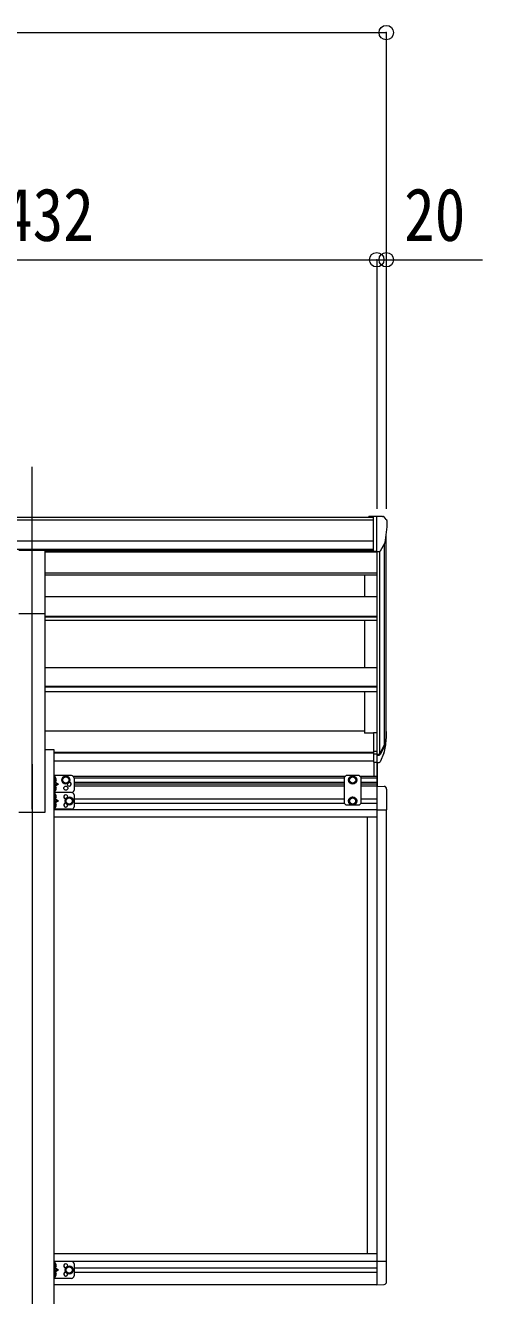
# Model space of a CAD drawing. Units: millimetres at full size, sheet at 1:30; details may follow other scales. Extents: x -8385 to 8479, y -5853 to 5787.
# Drawn here: x 5023 to 5973, y 345 to 2986 of the extents above; entities that cross this region are included whole.
import ezdxf
from ezdxf.enums import TextEntityAlignment as Align

# ---------------------------------------------------------------- set-up
doc = ezdxf.new("R2010")
doc.units = ezdxf.units.MM
doc.header["$LTSCALE"] = 30
doc.header["$PDMODE"] = 32
doc.header["$PDSIZE"] = 30
for name, color, linetype, lineweight in [('0-1_本体', 4, 'Continuous', 9), ('0-2_部品', 7, 'Continuous', 9), ('0-8_PARTS2', 2, 'Continuous', 9), ('0-A_寸法', 4, 'Continuous', 9), ('1-1_GLASS', 4, 'Continuous', 9), ('1-2_GLASS_SEAL', 7, 'Continuous', 9)]:
    doc.layers.add(name, color=color, linetype=linetype, lineweight=lineweight)
doc.styles.add('ＭＳ ゴシック', font='')
doc.styles.get('ＭＳ ゴシック').set_extended_font_data('MS Gothic')

msp = doc.modelspace()

# ---------------------------------------------------------------- linework, layer by layer
at = {"layer": '0-1_本体'}
for p, q in [((4337.73, 1963.08), (5746.73, 1963.08)), ((4337.73, 1957.73), (5746.73, 1957.73)), ((4327.73, 1914.2), (5746.73, 1914.2)), ((5768.95, 1907.53), (5768.95, 1488.96)), ((5773.23, 1510.97), (5773.23, 1926.33)), ((4327.73, 1896.53), (5746.73, 1896.53)), ((5064.73, 1894.04), (5746.73, 1894.04)), ((5064.73, 1891.01), (5753.23, 1891.01)), ((5728.23, 1894.04), (5728.23, 1891.01)), ((5753.23, 1891.7), (5753.23, 1515.4)), ((5759.23, 1892.18), (5759.23, 1470.96)), ((5064.73, 1847.54), (5753.23, 1847.54)), ((5064.73, 1843.46), (5753.23, 1843.46)), ((5728.23, 1843.77), (5728.23, 1798.3)), ((5064.73, 1798.3), (5753.23, 1798.3)), ((5064.73, 1350.08), (5064.73, 1762.74)), ((5064.73, 1757.58), (5753.23, 1757.58)), ((5064.73, 1756.09), (5753.23, 1756.09)), ((5064.73, 1749.3), (5753.23, 1749.3)), ((5728.23, 1749.3), (5728.23, 1650.99)), ((5064.73, 1650.99), (5753.23, 1650.99)), ((5064.73, 1611.78), (5753.23, 1611.78)), ((5064.73, 1610.3), (5753.23, 1610.3)), ((5064.73, 1600.65), (5753.23, 1600.65)), ((5728.23, 1600.73), (5728.23, 1514.57)), ((5064.73, 1519.37), (5728.23, 1519.37)), ((5746.73, 1514.57), (5728.23, 1514.57)), ((5082.43, 1475.07), (5746.73, 1475.07)), ((5082.43, 1473.68), (5746.73, 1473.68)), ((5082.43, 1456.51), (5746.73, 1456.51)), ((5009.73, 1350.08), (5064.73, 1350.08))]:
    msp.add_line(p, q, dxfattribs=at)
msp.add_lwpolyline([(5064.73, 1480.08), (5082.43, 1480.08), (5082.43, -1399.92)], dxfattribs=at)
at = {"layer": '0-2_部品'}
for p, q in [((5746.73, 1964.68), (5736.73, 1964.6)), ((5736.73, 1963.08), (5736.73, 1964.6)), ((5746.73, 1892.7), (5746.73, 1964.68)), ((5765.23, 1964.68), (5746.73, 1964.68)), ((5753.23, 1891.7), (5753.23, 1964.68)), ((5765.23, 1964.68), (5767.57, 1964.54)), ((5768.32, 1964.12), (5772.39, 1958.31)), ((5775.23, 1955.31), (5775.23, 1954.68)), ((5760.86, 1893.51), (5770.13, 1909.58)), ((5009.73, 1894.82), (5064.73, 1894.82)), ((5064.73, 1762.74), (5064.73, 1894.82)), ((5746.73, 1892.7), (5753.23, 1892.7)), ((5753.23, 1891.7), (5758.44, 1892.02)), ((5009.73, 1762.74), (5064.73, 1762.74)), ((5746.73, 1515.38), (5746.73, 1454.32)), ((5746.73, 1515.38), (5753.23, 1515.38)), ((5753.23, 1515.38), (5753.23, 1453.5)), ((5759.67, 1471.42), (5769.42, 1489.83)), ((5770.84, 1489.34), (5760.68, 1470.17)), ((5746.73, 1477.07), (5753.23, 1477.07)), ((5746.73, 1471.67), (5753.23, 1471.67)), ((5746.73, 1454.32), (5753.23, 1454.32)), ((5753.23, 1470.67), (5758.37, 1470.67)), ((5753.23, 1468.67), (5758.08, 1468.67)), ((5753.23, 1453.5), (5758.08, 1453.5)), ((5768.25, 1472.48), (5760.68, 1455))]:
    msp.add_line(p, q, dxfattribs=at)
for centre, radius, start, end in [((5767.5, 1963.54), 1, 35, 86.5), ((5573.23, 1954.68), 202, 347.09739, 0), ((5772.23, 1955.31), 3, 0, 87), ((5758.26, 1895.01), 3, 273.5, 330), ((5685.29, 1515.79), 88.05, 342.78929, 2.77608), ((5684.57, 1511.51), 89.07, 345.58812, 5.50424), ((5640.01, 1508.56), 133.22, 344.28698, 356.72013), ((5758.08, 1471.67), 3, 270, 330), ((5758.08, 1456.5), 3, 270, 330), ((5758.37, 1472.17), 1.5, 270, 330)]:
    msp.add_arc(centre, radius, start, end, dxfattribs=at)
at = {"layer": '0-8_PARTS2'}
for p, q in [((5037.23, 1356.25), (5037.23, 2067.66)), ((5037.23, 1450.05), (5037.23, -1499.95))]:
    msp.add_line(p, q, dxfattribs=at)
at = {"layer": '0-A_寸法', "color": 6}
for p, q in [((-710.77, 2970.59), (5773.23, 2970.59)), ((5773.23, 2970.59), (5773.23, 1980.3)), ((4321.23, 2498.46), (5753.23, 2498.46)), ((5753.23, 2498.46), (5753.23, 1980.3)), ((5753.23, 2498.46), (5773.23, 2498.46)), ((5773.23, 2498.46), (5773.23, 1980.3)), ((5773.23, 2498.46), (5973.23, 2498.46))]:
    msp.add_line(p, q, dxfattribs=at)
for p in [(5773.23, 2970.59), (5753.23, 2498.46), (5773.23, 2498.46)]:
    msp.add_point(p, dxfattribs=at)
at = {"layer": '1-1_GLASS'}
for p, q in [((5122.43, 1424.97), (5688.73, 1424.97)), ((5124.41, 1421.47), (5685.73, 1421.47)), ((5124.43, 1412.47), (5685.73, 1412.47)), ((5124.43, 1408.97), (5685.73, 1408.97)), ((5129.31, 1403.97), (5124.43, 1403.97)), ((5685.73, 1403.97), (5129.31, 1403.97)), ((5717.73, 1424.97), (5753.23, 1424.97)), ((5720.73, 1421.47), (5753.23, 1421.47)), ((5720.73, 1412.47), (5753.23, 1412.47)), ((5720.73, 1408.97), (5753.23, 1408.97)), ((5753.23, 1403.97), (5720.73, 1403.97)), ((5753.23, 1404.67), (5753.23, 567.47)), ((5124.43, 1377.97), (5685.73, 1377.97)), ((5720.73, 1377.97), (5753.23, 1377.97)), ((5009.73, 1350.06), (5064.73, 1350.06)), ((5082.43, 1355.47), (5753.23, 1355.47)), ((5124.43, 1368.97), (5685.73, 1368.97)), ((5720.73, 1368.97), (5753.23, 1368.97)), ((5773.23, 1355.27), (5773.23, 416.67)), ((5753.23, 1339.47), (5082.43, 1339.47)), ((5733.23, 1339.47), (5733.23, 432.47)), ((5733.23, 1339.47), (5733.23, 432.47)), ((5753.23, 567.67), (5753.23, 367.47)), ((5082.43, 432.47), (5753.23, 432.47)), ((5753.23, 432.47), (5753.23, 416.47)), ((5082.43, 416.47), (5753.23, 416.47)), ((5082.43, 402.97), (5082.43, 402.97)), ((5124.43, 402.97), (5753.23, 402.97)), ((5082.43, 393.97), (5082.43, 393.97)), ((5124.43, 393.97), (5753.23, 393.97)), ((5082.43, 367.97), (5753.23, 367.97))]:
    msp.add_line(p, q, dxfattribs=at)
at = {"layer": '1-2_GLASS_SEAL'}
for p, q in [((5747.73, 1424.97), (5747.73, 1454.32)), ((5753.23, 1454.32), (5753.23, 1404.47)), ((5754.73, 1404.47), (5754.73, 1453.5)), ((5082.43, 1425.97), (5082.43, 1390.97)), ((5119.43, 1425.97), (5082.43, 1425.97)), ((5084.93, 1425.97), (5084.93, 1390.97)), ((5689.73, 1425.97), (5685.73, 1421.97)), ((5716.73, 1425.97), (5689.73, 1425.97)), ((5716.73, 1425.97), (5720.73, 1421.97)), ((5085.43, 1413.47), (5084.93, 1413.56)), ((5084.93, 1408.47), (5091.93, 1408.47)), ((5085.43, 1421.47), (5086.24, 1421.33)), ((5085.43, 1413.47), (5086.24, 1413.61)), ((5085.43, 1403.47), (5086.24, 1403.33)), ((5124.43, 1420.97), (5124.43, 1395.97)), ((5685.73, 1421.97), (5685.73, 1368.48)), ((5720.73, 1368.48), (5720.73, 1421.97)), ((5753.23, 1404.47), (5768.52, 1403.67)), ((5119.43, 1390.97), (5082.43, 1390.97)), ((5085.43, 1395.47), (5084.93, 1395.56)), ((5084.93, 1390.97), (5084.93, 1355.97)), ((5085.43, 1378.47), (5084.93, 1378.56)), ((5084.93, 1373.47), (5091.93, 1373.47)), ((5085.43, 1395.47), (5086.24, 1395.61)), ((5085.43, 1386.47), (5086.24, 1386.33)), ((5085.43, 1378.47), (5086.24, 1378.61)), ((5124.43, 1385.97), (5124.43, 1360.97)), ((5703.23, 1380.98), (5696.73, 1377.22)), ((5696.73, 1377.22), (5696.73, 1369.72)), ((5709.73, 1377.22), (5703.23, 1380.98)), ((5709.73, 1369.72), (5709.73, 1377.22)), ((5773.73, 1398.18), (5773.73, 1355.27)), ((5119.43, 1355.97), (5082.43, 1355.97)), ((5085.43, 1360.47), (5084.93, 1360.56)), ((5085.43, 1368.47), (5086.24, 1368.33)), ((5085.43, 1360.47), (5086.24, 1360.61)), ((5689.73, 1364.48), (5685.73, 1368.48)), ((5716.73, 1364.48), (5689.73, 1364.48)), ((5696.73, 1369.72), (5703.23, 1365.97)), ((5703.23, 1365.97), (5709.73, 1369.72)), ((5716.73, 1364.48), (5720.73, 1368.48)), ((5753.23, 1355.27), (5773.73, 1355.27)), ((5082.43, 415.97), (5082.43, 380.97)), ((5119.43, 415.97), (5082.43, 415.97)), ((5084.93, 415.97), (5084.93, 380.97)), ((5085.43, 403.47), (5084.93, 403.56)), ((5084.93, 398.47), (5091.93, 398.47)), ((5085.43, 411.47), (5086.24, 411.33)), ((5085.43, 403.47), (5086.24, 403.61)), ((5124.43, 410.97), (5124.43, 385.97)), ((5753.23, 416.67), (5773.73, 416.67)), ((5773.73, 373.76), (5773.73, 416.67)), ((5119.43, 380.97), (5082.43, 380.97)), ((5085.43, 385.47), (5084.93, 385.56)), ((5085.43, 393.47), (5086.24, 393.33)), ((5085.43, 385.47), (5086.24, 385.61)), ((5753.23, 367.47), (5768.52, 368.27))]:
    msp.add_line(p, q, dxfattribs=at)
for points in [[(5084.55, 1417.47), (5085.18, 1418.66), (5087.41, 1419.77)], [(5084.55, 1417.47), (5085.18, 1416.28), (5087.41, 1415.17)], [(5084.55, 1399.47), (5085.18, 1400.66), (5087.41, 1401.77)], [(5084.55, 1399.47), (5085.18, 1398.28), (5087.41, 1397.17)], [(5085.43, 1413.47), (5085.43, 1421.47), (5084.93, 1421.38), (5084.93, 1413.56)], [(5084.93, 1413.47), (5091.93, 1408.47), (5084.93, 1403.47)], [(5085.43, 1395.47), (5085.43, 1403.47), (5084.93, 1403.38), (5084.93, 1395.56)], [(5696.73, 1420.72), (5703.23, 1424.48), (5709.73, 1420.72)], [(5709.73, 1420.72), (5709.73, 1413.22), (5703.23, 1409.47), (5696.73, 1413.22), (5696.73, 1420.72)], [(5119.43, 1390.97), (5082.43, 1390.97), (5082.43, 1355.97)], [(5084.55, 1382.47), (5085.18, 1383.66), (5087.41, 1384.77)], [(5084.55, 1382.47), (5085.18, 1381.28), (5087.41, 1380.17)], [(5085.43, 1378.47), (5085.43, 1386.47), (5084.93, 1386.38), (5084.93, 1378.56)], [(5084.93, 1378.47), (5091.93, 1373.47), (5084.93, 1368.47)], [(5084.55, 1364.47), (5085.18, 1365.66), (5087.41, 1366.77)], [(5084.55, 1364.47), (5085.18, 1363.28), (5087.41, 1362.17)], [(5085.43, 1360.47), (5085.43, 1368.47), (5084.93, 1368.38), (5084.93, 1360.56)], [(5084.55, 407.47), (5085.18, 408.66), (5087.41, 409.77)], [(5084.55, 407.47), (5085.18, 406.28), (5087.41, 405.17)], [(5085.43, 403.47), (5085.43, 411.47), (5084.93, 411.38), (5084.93, 403.56)], [(5084.93, 403.47), (5091.93, 398.47), (5084.93, 393.47)], [(5084.55, 389.47), (5085.18, 390.66), (5087.41, 391.77)], [(5084.55, 389.47), (5085.18, 388.28), (5087.41, 387.17)], [(5085.43, 385.47), (5085.43, 393.47), (5084.93, 393.38), (5084.93, 385.56)]]:
    msp.add_lwpolyline(points, dxfattribs=at)
for points in [[(5107.43, 1409.47), (5100.93, 1413.22), (5100.93, 1420.72), (5107.43, 1424.48), (5113.93, 1420.72), (5113.93, 1413.22)], [(5114.43, 1365.97), (5107.93, 1369.72), (5107.93, 1377.22), (5114.43, 1380.98), (5120.93, 1377.22), (5120.93, 1369.72)], [(5114.43, 390.97), (5107.93, 394.72), (5107.93, 402.22), (5114.43, 405.98), (5120.93, 402.22), (5120.93, 394.72)]]:
    msp.add_lwpolyline(points, close=True, dxfattribs=at)
for centre, radius in [((5107.43, 1416.97), 8.5), ((5107.43, 1416.97), 7.5), ((5107.43, 1416.97), 6.5), ((5107.43, 1399.97), 4.25), ((5703.23, 1416.97), 8.5), ((5703.23, 1416.97), 7.5), ((5703.23, 1416.97), 6.5), ((5114.43, 1373.47), 8.5), ((5114.43, 1373.47), 7.5), ((5114.43, 1373.47), 6.5), ((5703.23, 1373.47), 8.5), ((5703.23, 1373.47), 7.5), ((5703.23, 1373.47), 6.5), ((5114.43, 398.47), 8.5), ((5114.43, 398.47), 7.5), ((5114.43, 398.47), 6.5)]:
    msp.add_circle(centre, radius, dxfattribs=at)
for centre, radius, start, end in [((5119.43, 1420.97), 5, 0, 90), ((5086.08, 1420.44), 0.9, 32.05588, 80), ((5086.08, 1414.5), 0.9, 280, 327.94412), ((5086.08, 1402.44), 0.9, 32.05588, 80), ((5081.33, 1417.47), 6.5, 327.94412, 32.05588), ((5081.33, 1399.47), 6.5, 327.94412, 32.05588), ((5114.43, 1408.47), 4.25, 173.70569, 85.23923), ((5768.23, 1398.18), 5.5, 0, 87), ((5086.08, 1396.5), 0.9, 280, 327.94412), ((5086.08, 1385.44), 0.9, 32.05588, 80), ((5086.08, 1379.5), 0.9, 280, 327.94412), ((5081.33, 1382.47), 6.5, 327.94412, 32.05588), ((5107.43, 1381.97), 4.25, 353.70569, 265.23923), ((5119.43, 1395.97), 5, 270, 0), ((5119.43, 1385.97), 5, 0, 90), ((5086.08, 1367.44), 0.9, 32.05588, 80), ((5086.08, 1361.5), 0.9, 280, 327.94412), ((5081.33, 1364.47), 6.5, 327.94412, 32.05588), ((5107.43, 1364.97), 4.25, 94.76077, 6.29431), ((5119.43, 1360.97), 5, 270, 0), ((5086.08, 410.44), 0.9, 32.05588, 80), ((5086.08, 404.5), 0.9, 280, 327.94412), ((5081.33, 407.47), 6.5, 327.94412, 32.05588), ((5107.43, 406.97), 4.25, 353.70569, 265.23923), ((5119.43, 410.97), 5, 0, 90), ((5086.08, 392.44), 0.9, 32.05588, 80), ((5086.08, 386.5), 0.9, 280, 327.94412), ((5081.33, 389.47), 6.5, 327.94412, 32.05588), ((5107.43, 389.97), 4.25, 94.76077, 6.29431), ((5119.43, 385.97), 5, 270, 0), ((5768.23, 373.76), 5.5, 273, 0)]:
    msp.add_arc(centre, radius, start, end, dxfattribs=at)

# ---------------------------------------------------------------- texts
at = {"layer": '0-A_寸法', "color": 7, "style": 'ＭＳ ゴシック', "width": 0.85}
for s, p in [('1432', (4911.23, 2504.46)), ('20', (5810.23, 2504.46))]:
    msp.add_text(s, height=110, dxfattribs=at).set_placement(p, align=Align.BOTTOM_LEFT)

doc.saveas('drawing.dxf')
